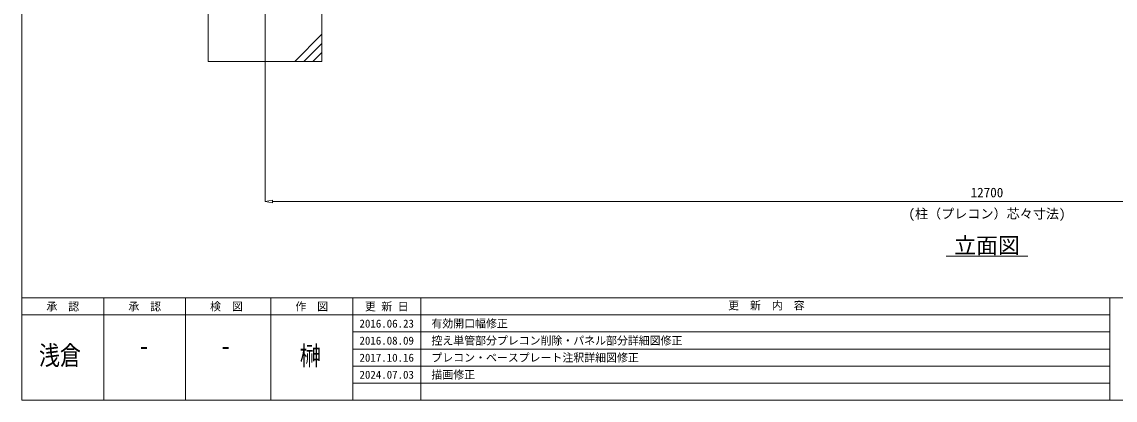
# Model space of a CAD drawing. Units: millimetres, scale not verified. Extents: x -12090 to 12090, y -18325 to 18325.
# Drawn here: x -12090 to -2473, y 1675 to 5004 of the extents above; entities that cross this region are included whole.
import ezdxf
from ezdxf.enums import TextEntityAlignment as Align

# ---------------------------------------------------------------- set-up
doc = ezdxf.new("R2010")
doc.units = ezdxf.units.MM
doc.header["$LTSCALE"] = 90
doc.linetypes.add('CHAIN2', pattern=[12, 9, -1, 1, -1])
for name, color, linetype, lineweight in [('0-9_基礎工事用PCA大', 134, 'Continuous', 18), ('0-A_図面枠', 134, 'Continuous', 18), ('0-B_寸法', 134, 'Continuous', 18), ('1-6_通芯', 134, 'CHAIN2', 18), ('1-B_文字', 134, 'Continuous', 18)]:
    doc.layers.add(name, color=color, linetype=linetype, lineweight=lineweight)
doc.styles.add('ＭＳ ゴシック', font='')
doc.styles.get('ＭＳ ゴシック').set_extended_font_data('MS Gothic')

msp = doc.modelspace()

# ---------------------------------------------------------------- linework, layer by layer
at = {"layer": '0-9_基礎工事用PCA大'}
for p, q in [((-9450.19, 4895), (-9690.19, 4655)), ((-9450.19, 4815), (-9610.19, 4655)), ((-9450.19, 4735), (-9530.19, 4655))]:
    msp.add_line(p, q, dxfattribs=at)
msp.add_lwpolyline([(-10450.2, 4655), (-9450.19, 4655), (-9450.19, 5655), (-10450.2, 5655)], close=True, dxfattribs=at)
at = {"layer": '0-A_図面枠'}
for p, q in [((-12090.19, 2575), (12059.81, 2575)), ((-11370.19, 2575), (-11370.19, 1675)), ((-10650.19, 2575), (-10650.19, 1675)), ((-9900.19, 2575), (-9900.19, 1675)), ((-9180.19, 2575), (-9180.19, 1675)), ((-8580.19, 2575), (-8580.19, 1675)), ((-2520.19, 2575), (-2520.19, 1675)), ((-12090.19, 2425), (-2520.19, 2425)), ((-9180.19, 2275), (-2520.19, 2275)), ((-9180.19, 2125), (-2520.19, 2125)), ((-9180.19, 1975), (-2520.19, 1975)), ((-9180.19, 1825), (-2520.19, 1825))]:
    msp.add_line(p, q, dxfattribs=at)
msp.add_lwpolyline([(-12090.19, 18325), (12059.81, 18325), (12059.81, 1675), (-12090.19, 1675)], close=True, dxfattribs=at)
at = {"layer": '0-B_寸法'}
for p, q in [((-9950.19, 4654), (-9950.19, 3421.85)), ((-9884.2, 3433.85), (-9950.19, 3422.85)), ((-9950.19, 3422.85), (-9884.2, 3411.85)), ((-9884.2, 3433.85), (-9884.2, 3411.85)), ((2683.81, 3422.85), (-9884.2, 3422.85))]:
    msp.add_line(p, q, dxfattribs=at)
at = {"layer": '1-6_通芯'}
msp.add_line((-9950.19, 4655), (-9950.19, 6567), dxfattribs=at)
at = {"layer": '1-B_文字'}
msp.add_line((-3960.19, 2942.85), (-3240.19, 2942.85), dxfattribs=at)

# ---------------------------------------------------------------- texts
at = {"layer": '0-A_図面枠', "style": 'ＭＳ ゴシック'}
for s, p in [('承\u3000認', (-11874.19, 2442.4)), ('承\u3000認', (-11154.19, 2442.4)), ('検\u3000図', (-10434.19, 2442.4)), ('作\u3000図', (-9684.19, 2442.4)), ('更 新 日', (-9072.19, 2442.4)), ('更\u3000新\u3000内\u3000容', (-5877.04, 2451.62)), ('2016.06.23', (-9120.19, 2292.4)), ('有効開口幅修正', (-8487.56, 2292.4)), ('2016.08.09', (-9120.19, 2142.4)), ('控え単管部分プレコン削除・パネル部分詳細図修正', (-8487.56, 2142.4)), ('2017.10.16', (-9120.19, 1992.4)), ('プレコン・ベースプレート注釈詳細図修正', (-8487.56, 1992.4)), ('2024.07.03', (-9120.19, 1842.4)), ('描画修正', (-8487.56, 1842.4))]:
    msp.add_text(s, height=70.38, dxfattribs=at).set_placement(p, align=Align.BOTTOM_LEFT)
at = {"layer": '0-A_図面枠', "style": 'ＭＳ ゴシック', "width": 0.8}
for s, p in [('浅倉', (-11939.65, 1933.38)), ('-', (-11062.56, 2018.78)), ('-', (-10342.56, 2018.78)), ('榊', (-9644.92, 1931.34))]:
    msp.add_text(s, height=168.9, dxfattribs=at).set_placement(p, align=Align.BOTTOM_LEFT)
at = {"layer": '0-B_寸法', "style": 'ＭＳ ゴシック'}
for s, p in [('12700', (-3744.19, 3434.73)), ('(柱（プレコン）芯々寸法)', (-4291.39, 3248.13))]:
    msp.add_text(s, height=84.46, dxfattribs=at).set_placement(p, align=Align.BOTTOM_LEFT)
at = {"layer": '1-B_文字', "style": 'ＭＳ ゴシック'}
msp.add_text('立面図', height=140.8, dxfattribs=at).set_placement((-3888.19, 2923.65), align=Align.BOTTOM_LEFT)

doc.saveas('drawing.dxf')
